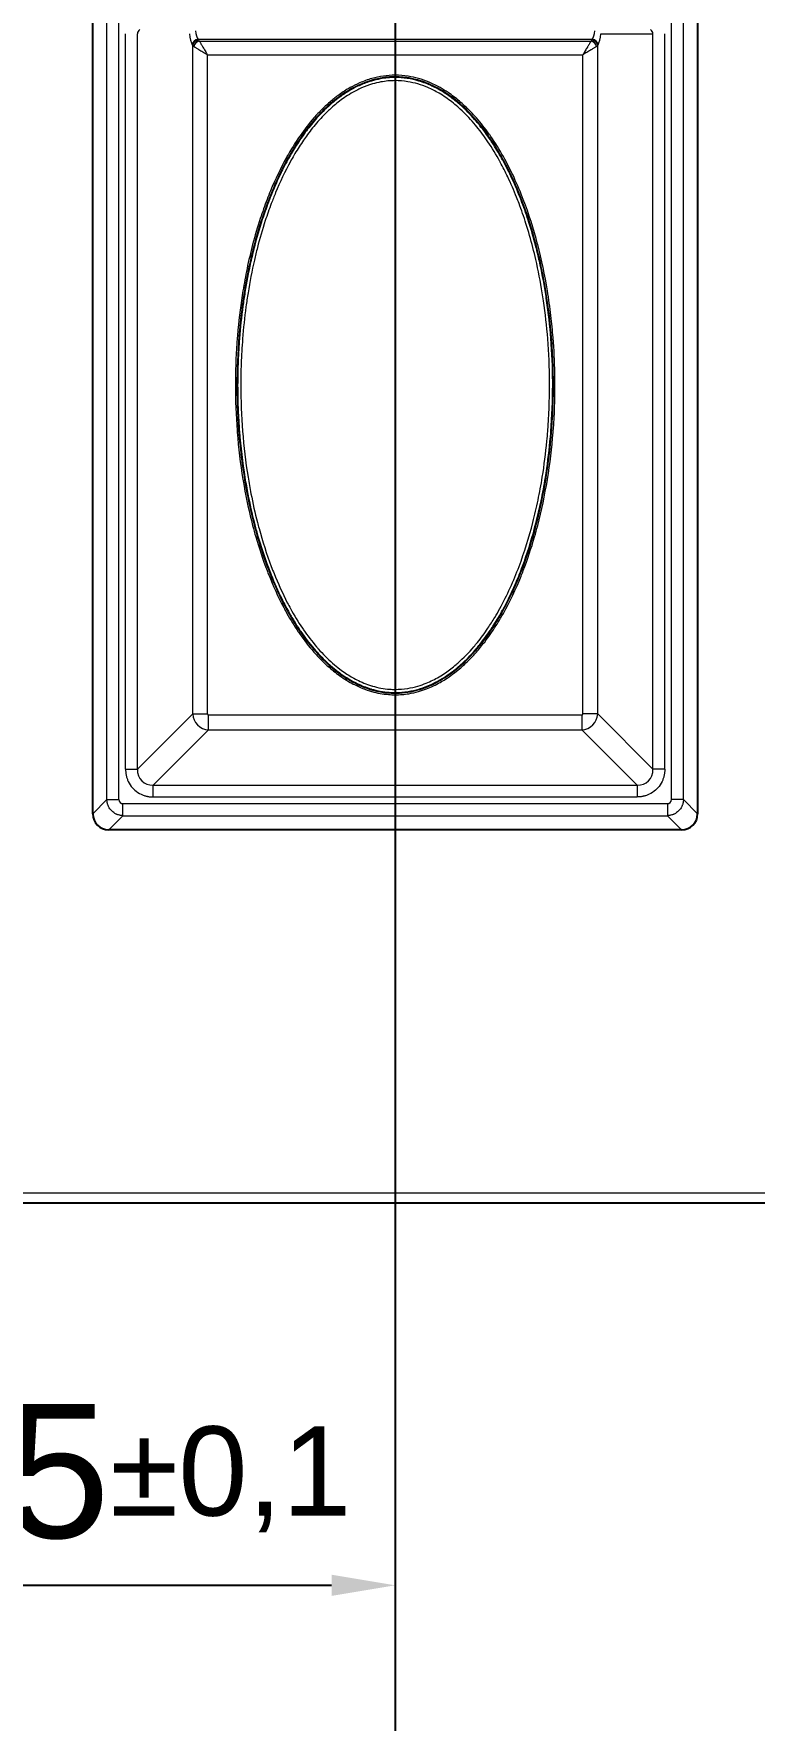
# Model space of a CAD drawing. Header units: millimetres. Extents: x 0 to 1486, y 0 to 1051.
# Drawn here: x 509.1 to 544.5, y 122.6 to 205.4 of the extents above; entities that cross this region are included whole.
import ezdxf

# ---------------------------------------------------------------- set-up
doc = ezdxf.new("R2010")
doc.units = ezdxf.units.MM
doc.header["$LTSCALE"] = 1.25
for name, color, linetype, lineweight, true_color in [('Bemaßungen(DIN)', 7, 'Continuous', 5, 0x262659), ('Sichtbare Kanten(DIN)', 7, 'Continuous', 25, 0x262659), ('Sichtbare tangentiale Kanten(DIN)', 7, 'Continuous', 15, 0x1a1a3e)]:
    doc.layers.add(name, color=color, linetype=linetype, lineweight=lineweight, true_color=true_color)
doc.styles.add('Aktuell-DINGroßer Text', font='arial.ttf')
doc.dimstyles.new('STANDARD-DIN', dxfattribs={"dimscale": 1.25, "dimtxt": 5.25, "dimasz": 2.5, "dimexe": 3.175, "dimexo": 0, "dimgap": 0.8, "dimtad": 1, "dimrnd": 1e-08, "dimtxsty": 'Aktuell-DINGroßer Text', "dimcen": 0.09, "dimdle": 10, "dimclrd": 256, "dimclre": 256, "dimclrt": 256, "dimazin": 2, "dimtfac": 0.666667, "dimtmove": 0, "dimatfit": 3, "dimfxl": 1, "dimtolj": 1, "dimlwd": 25, "dimlwe": 25, "dimarcsym": 0})

# ---------------------------------------------------------------- blocks, each defined once
blk = doc.blocks.new('*D99')
at = {"layer": 'Bemaßungen(DIN)', "color": 250, "linetype": 'Continuous', "lineweight": 25, "true_color": 0x3f3f3f, "transparency": 16777216}
for p, q in [((491.388, 220.033), (491.388, 125.281)), ((526.888, 220.033), (526.888, 125.281)), ((494.513, 129.25), (523.763, 129.25))]:
    blk.add_line(p, q, dxfattribs=at)
at = {"layer": 'Bemaßungen(DIN)', "color": 250, "linetype": 'Continuous', "true_color": 0x3f3f3f, "transparency": 16777216}
for points in [[(494.513, 129.77), (494.513, 128.729), (491.388, 129.25)], [(523.763, 129.77), (523.763, 128.729), (526.888, 129.25)]]:
    blk.add_solid(points, dxfattribs=at)
at = {"layer": 'Defpoints', "color": 0, "linetype": 'Continuous', "transparency": 16777216}
for p in [(491.388, 220.033), (526.888, 220.033), (526.888, 129.25)]:
    blk.add_point(p, dxfattribs=at)
at = {"layer": 'Bemaßungen(DIN)', "color": 179, "linetype": 'Continuous', "lineweight": 25, "true_color": 0x262659, "transparency": 16777216, "insert": (495.045, 138.137), "char_height": 6.5625, "attachment_point": 1, "style": 'Aktuell-DINGroßer Text'}
blk.add_mtext('\\A1;35,5{\\H4.375;±0,1}', dxfattribs=at)
blk = doc.blocks.new('_DotSmall')
at = {"color": 0, "linetype": 'ByBlock', "const_width": 0.5}
blk.add_lwpolyline([(-0.0625, 0, 1), (0.0625, 0, 1)], format="xyb", close=True, dxfattribs=at)
blk = doc.blocks.new('*D100')
at = {"layer": 'Bemaßungen(DIN)', "color": 250, "linetype": 'Continuous', "lineweight": 25, "true_color": 0x3f3f3f, "transparency": 16777216}
for p, q in [((560.388, 223.658), (560.388, 107.189)), ((526.888, 220.033), (526.888, 107.189)), ((530.013, 111.158), (560.388, 111.158))]:
    blk.add_line(p, q, dxfattribs=at)
at = {"layer": 'Bemaßungen(DIN)', "color": 250, "linetype": 'Continuous', "true_color": 0x3f3f3f, "transparency": 16777216}
blk.add_solid([(530.013, 111.679), (530.013, 110.637), (526.888, 111.158)], dxfattribs=at)
at = {"layer": 'Defpoints', "color": 0, "linetype": 'Continuous', "transparency": 16777216}
for p in [(560.388, 223.658), (526.888, 220.033), (560.388, 111.158)]:
    blk.add_point(p, dxfattribs=at)
at = {"layer": 'Bemaßungen(DIN)', "color": 250, "linetype": 'Continuous', "lineweight": 25, "true_color": 0x3f3f3f, "transparency": 16777216, "xscale": 3.125, "yscale": 3.125, "zscale": 3.125}
blk.add_blockref('_DotSmall', (560.388, 111.158), dxfattribs=at)
at = {"layer": 'Bemaßungen(DIN)', "color": 179, "linetype": 'Continuous', "lineweight": 25, "true_color": 0x262659, "transparency": 16777216, "insert": (529.532, 120.046), "char_height": 6.5625, "attachment_point": 1, "style": 'Aktuell-DINGroßer Text'}
blk.add_mtext('\\A1;33,5{\\H4.375;±0,1}', dxfattribs=at)

msp = doc.modelspace()

# ---------------------------------------------------------------- linework, layer by layer
at = {"layer": 'Sichtbare Kanten(DIN)'}
for p, q in [((512.038, 167.096), (512.038, 280.22)), ((541.738, 280.22), (541.738, 167.096)), ((540.95, 166.308), (512.826, 166.308)), ((209.138, 148.008), (1081.138, 148.008))]:
    msp.add_line(p, q, dxfattribs=at)
for centre, major_axis in [((512.851, 167.12), (-0.583, -0.583)), ((540.926, 167.12), (0.583, -0.583))]:
    msp.add_ellipse(centre, major_axis=major_axis, ratio=0.970288, start_param=5.512866, end_param=7.053504, dxfattribs=at)
at = {"layer": 'Sichtbare tangentiale Kanten(DIN)'}
for p, q in [((512.732, 167.79), (512.732, 279.527)), ((513.323, 167.79), (513.323, 279.527)), ((540.454, 167.79), (540.454, 279.527)), ((541.045, 167.79), (541.045, 279.527)), ((513.651, 169.279), (513.651, 205.361)), ((514.233, 169.279), (514.233, 205.361)), ((536.989, 205.361), (539.544, 205.361)), ((539.544, 169.279), (539.544, 205.361)), ((540.126, 169.279), (540.126, 205.361)), ((516.945, 204.778), (516.923, 204.82)), ((516.945, 171.991), (516.945, 204.778)), ((517.214, 205.09), (536.562, 205.09)), ((517.236, 205.047), (517.214, 205.09)), ((517.268, 205.004), (536.508, 205.004)), ((536.541, 205.047), (536.562, 205.09)), ((536.832, 204.778), (536.853, 204.82)), ((536.832, 171.991), (536.832, 204.778)), ((517.672, 171.991), (517.672, 204.33)), ((517.672, 204.33), (536.104, 204.33)), ((536.104, 171.991), (536.104, 204.33)), ((526.888, 203.325), (526.888, 203.249)), ((526.888, 203.249), (526.888, 203.213)), ((526.888, 203.213), (526.888, 203.059)), ((514.233, 169.279), (516.945, 171.991)), ((516.945, 171.991), (517.672, 171.991)), ((517.721, 171.215), (517.721, 171.942)), ((517.721, 171.942), (536.056, 171.942)), ((536.056, 171.942), (536.056, 171.215)), ((536.832, 171.991), (536.104, 171.991)), ((539.544, 169.279), (536.832, 171.991)), ((515.009, 168.503), (517.721, 171.215)), ((517.721, 171.215), (536.056, 171.215)), ((538.767, 168.503), (536.056, 171.215)), ((513.651, 169.279), (514.233, 169.279)), ((540.126, 169.279), (539.544, 169.279)), ((515.009, 168.503), (538.767, 168.503)), ((515.009, 167.921), (515.009, 168.503)), ((538.767, 168.503), (538.767, 167.921)), ((512.038, 167.096), (512.732, 167.79)), ((512.732, 167.79), (513.323, 167.79)), ((513.52, 167.002), (513.52, 167.593)), ((513.52, 167.593), (540.257, 167.593)), ((515.009, 167.921), (538.767, 167.921)), ((540.257, 167.593), (540.257, 167.002)), ((541.045, 167.79), (540.454, 167.79)), ((541.738, 167.096), (541.045, 167.79)), ((512.826, 166.308), (513.52, 167.002)), ((513.52, 167.002), (540.257, 167.002)), ((540.95, 166.308), (540.257, 167.002)), ((209.138, 148.508), (1081.138, 148.508))]:
    msp.add_line(p, q, dxfattribs=at)
for centre, major_axis, ratio, start_param, end_param in [((514.527, 205.361), (0.294, 0), 0.850826, 2.198862, 3.141444), ((517.054, 205.895), (-0.001, 1.197), 0.249407, 2.033422, 2.685728), ((517.346, 205.898), (0, 0.9), 0.332438, 2.027023, 2.68632), ((536.431, 205.898), (0, 0.9), 0.332438, 3.596865, 4.256163), ((536.723, 205.895), (0.001, 1.197), 0.249407, 3.597457, 4.249764), ((539.25, 205.361), (-0.294, 0), 0.850826, 3.141742, 4.084323), ((517.214, 204.82), (-0.267, -0.136), 0.876427, 4.292601, 5.756816), ((517.236, 204.778), (-0.267, -0.136), 0.876427, 4.292601, 5.756816), ((517.726, 204.831), (-0.803, 0), 0.281851, 0.234549, 0.438861), ((517.268, 204.734), (-0.212, -0.212), 0.822157, 4.024283, 5.400495), ((517.761, 205.099), (-0.539, 0), 0.439726, 0.219686, 0.413587), ((536.015, 205.099), (0.539, 0), 0.439726, 5.869599, 6.063499), ((536.508, 204.734), (0.212, -0.212), 0.822157, 0.88269, 2.258902), ((536.541, 204.778), (0.267, -0.136), 0.876427, 0.526369, 1.990584), ((536.562, 204.82), (0.267, -0.136), 0.876427, 0.526369, 1.990584), ((536.051, 204.831), (0.803, 0), 0.281851, 5.844325, 6.048636), ((517.724, 171.994), (0.566, -0.566), 0.950188, 3.956104, 5.468674), ((517.724, 171.994), (0.0375, 0.0375), 0.943242, 2.385308, 3.897877), ((536.053, 171.994), (-0.566, -0.566), 0.950188, 0.814511, 2.327081), ((536.053, 171.994), (-0.0375, 0.0375), 0.943242, 2.385308, 3.897877), ((515.093, 169.363), (0.65, 0.65), 0.870843, 2.385491, 3.897694), ((538.683, 169.363), (-0.65, 0.65), 0.870843, 2.385491, 3.897694), ((513.526, 167.796), (-0.146, -0.146), 0.970883, 5.512439, 7.053932), ((540.251, 167.796), (-0.146, 0.146), 0.970883, 2.370846, 3.912339)]:
    msp.add_ellipse(centre, major_axis=major_axis, ratio=ratio, start_param=start_param, end_param=end_param, dxfattribs=at)
for points, knots in [([(516.999, 204.734), (517.008, 204.729), (517.017, 204.723), (517.028, 204.717), (517.038, 204.711), (517.049, 204.705), (517.06, 204.698), (517.079, 204.687), (517.099, 204.675), (517.12, 204.662), (517.124, 204.66), (517.128, 204.657), (517.132, 204.654), (517.175, 204.629), (517.222, 204.601), (517.27, 204.572), (517.28, 204.566), (517.29, 204.56), (517.299, 204.554), (517.358, 204.519), (517.42, 204.482), (517.482, 204.444), (517.514, 204.425), (517.545, 204.407), (517.577, 204.387), (517.593, 204.378), (517.609, 204.368), (517.625, 204.359), (517.64, 204.349), (517.656, 204.34), (517.672, 204.33)], [0, 0, 0, 0, 0.0583903, 0.0583903, 0.0583903, 0.1166231, 0.1166231, 0.1166231, 0.213731, 0.213731, 0.213731, 0.233069, 0.233069, 0.233069, 0.4274621, 0.4274621, 0.4274621, 0.4661163, 0.4661163, 0.4661163, 0.6989275, 0.6989275, 0.6989275, 0.8156207, 0.8156207, 0.8156207, 0.8739806, 0.8739806, 0.8739806, 0.9322842, 0.9322842, 0.9322842, 0.9322842]), ([(517.268, 205.004), (517.274, 204.995), (517.279, 204.985), (517.285, 204.975), (517.292, 204.965), (517.298, 204.954), (517.305, 204.943), (517.316, 204.924), (517.328, 204.904), (517.341, 204.883), (517.343, 204.879), (517.346, 204.874), (517.348, 204.87), (517.374, 204.827), (517.402, 204.781), (517.431, 204.732), (517.437, 204.723), (517.443, 204.713), (517.449, 204.703), (517.484, 204.644), (517.521, 204.583), (517.558, 204.52), (517.577, 204.489), (517.596, 204.457), (517.615, 204.426), (517.625, 204.41), (517.634, 204.394), (517.644, 204.378), (517.653, 204.362), (517.663, 204.346), (517.672, 204.33)], [0, 0, 0, 0, 0.0583903, 0.0583903, 0.0583903, 0.1166231, 0.1166231, 0.1166231, 0.213731, 0.213731, 0.213731, 0.233069, 0.233069, 0.233069, 0.4274621, 0.4274621, 0.4274621, 0.4661163, 0.4661163, 0.4661163, 0.6989275, 0.6989275, 0.6989275, 0.8156207, 0.8156207, 0.8156207, 0.8739806, 0.8739806, 0.8739806, 0.9322842, 0.9322842, 0.9322842, 0.9322842]), ([(536.508, 205.004), (536.503, 204.995), (536.497, 204.985), (536.491, 204.975), (536.485, 204.965), (536.478, 204.954), (536.472, 204.943), (536.461, 204.924), (536.449, 204.904), (536.436, 204.883), (536.433, 204.879), (536.431, 204.874), (536.428, 204.87), (536.403, 204.827), (536.375, 204.781), (536.345, 204.732), (536.34, 204.723), (536.334, 204.713), (536.328, 204.703), (536.292, 204.644), (536.256, 204.583), (536.218, 204.52), (536.199, 204.489), (536.18, 204.457), (536.161, 204.426), (536.152, 204.41), (536.142, 204.394), (536.133, 204.378), (536.123, 204.362), (536.114, 204.346), (536.104, 204.33)], [0, 0, 0, 0, 0.0583903, 0.0583903, 0.0583903, 0.1166231, 0.1166231, 0.1166231, 0.2137311, 0.2137311, 0.2137311, 0.233069, 0.233069, 0.233069, 0.4274621, 0.4274621, 0.4274621, 0.4661163, 0.4661163, 0.4661163, 0.6989275, 0.6989275, 0.6989275, 0.8156207, 0.8156207, 0.8156207, 0.8739806, 0.8739806, 0.8739806, 0.9322842, 0.9322842, 0.9322842, 0.9322842]), ([(536.778, 204.734), (536.769, 204.729), (536.759, 204.723), (536.749, 204.717), (536.739, 204.711), (536.728, 204.705), (536.717, 204.698), (536.698, 204.687), (536.678, 204.675), (536.657, 204.662), (536.653, 204.66), (536.648, 204.657), (536.644, 204.654), (536.601, 204.629), (536.555, 204.601), (536.506, 204.572), (536.497, 204.566), (536.487, 204.56), (536.477, 204.554), (536.418, 204.519), (536.357, 204.482), (536.294, 204.444), (536.263, 204.425), (536.231, 204.407), (536.2, 204.387), (536.184, 204.378), (536.168, 204.368), (536.152, 204.359), (536.136, 204.349), (536.12, 204.34), (536.104, 204.33)], [0, 0, 0, 0, 0.0583903, 0.0583903, 0.0583903, 0.1166231, 0.1166231, 0.1166231, 0.2137311, 0.2137311, 0.2137311, 0.233069, 0.233069, 0.233069, 0.4274621, 0.4274621, 0.4274621, 0.4661163, 0.4661163, 0.4661163, 0.6989275, 0.6989275, 0.6989275, 0.8156207, 0.8156207, 0.8156207, 0.8739806, 0.8739806, 0.8739806, 0.9322842, 0.9322842, 0.9322842, 0.9322842]), ([(526.888, 203.325), (527.101, 203.325), (527.315, 203.308), (527.525, 203.275), (527.697, 203.248), (527.867, 203.211), (528.034, 203.164), (528.21, 203.114), (528.382, 203.054), (528.551, 202.984), (528.74, 202.905), (528.923, 202.815), (529.101, 202.715), (529.233, 202.64), (529.363, 202.56), (529.489, 202.475), (529.683, 202.343), (529.87, 202.2), (530.049, 202.049), (530.141, 201.971), (530.23, 201.891), (530.317, 201.81), (530.512, 201.627), (530.698, 201.435), (530.874, 201.234), (531.098, 200.98), (531.307, 200.714), (531.503, 200.438), (531.531, 200.398), (531.559, 200.358), (531.587, 200.318), (531.807, 200), (532.011, 199.671), (532.2, 199.334), (532.225, 199.29), (532.25, 199.246), (532.274, 199.202), (532.435, 198.907), (532.586, 198.606), (532.728, 198.301), (532.891, 197.948), (533.042, 197.59), (533.181, 197.227), (533.456, 196.512), (533.687, 195.78), (533.881, 195.04), (533.883, 195.034), (533.884, 195.028), (533.886, 195.022), (534.082, 194.273), (534.24, 193.515), (534.365, 192.751), (534.432, 192.346), (534.489, 191.939), (534.537, 191.531), (534.579, 191.171), (534.615, 190.809), (534.643, 190.447), (534.689, 189.868), (534.718, 189.287), (534.729, 188.706), (534.733, 188.513), (534.735, 188.321), (534.735, 188.129), (534.735, 187.408), (534.709, 186.688), (534.656, 185.97), (534.652, 185.917), (534.648, 185.863), (534.644, 185.81), (534.582, 185.039), (534.49, 184.27), (534.365, 183.506), (534.364, 183.498), (534.363, 183.49), (534.361, 183.483), (534.237, 182.727), (534.08, 181.976), (533.886, 181.236), (533.837, 181.049), (533.786, 180.863), (533.733, 180.678), (533.571, 180.12), (533.388, 179.568), (533.179, 179.026), (533.144, 178.933), (533.107, 178.84), (533.07, 178.747), (532.818, 178.122), (532.531, 177.511), (532.201, 176.923), (532.156, 176.845), (532.111, 176.767), (532.066, 176.689), (531.915, 176.434), (531.756, 176.183), (531.587, 175.939), (531.489, 175.798), (531.387, 175.658), (531.283, 175.522), (531.152, 175.351), (531.016, 175.185), (530.874, 175.023), (530.689, 174.813), (530.495, 174.611), (530.289, 174.421), (530.211, 174.349), (530.131, 174.278), (530.049, 174.209), (529.829, 174.023), (529.597, 173.85), (529.354, 173.695), (529.271, 173.642), (529.186, 173.591), (529.101, 173.543), (528.882, 173.419), (528.654, 173.311), (528.419, 173.221), (528.293, 173.173), (528.164, 173.13), (528.034, 173.093), (527.879, 173.049), (527.721, 173.014), (527.563, 172.988), (527.34, 172.951), (527.114, 172.932), (526.888, 172.932), (526.777, 172.932), (526.666, 172.937), (526.555, 172.946), (526.281, 172.968), (526.008, 173.018), (525.743, 173.093), (525.738, 173.094), (525.734, 173.096), (525.729, 173.097), (525.437, 173.18), (525.154, 173.294), (524.883, 173.431), (524.813, 173.467), (524.744, 173.504), (524.676, 173.543), (524.444, 173.674), (524.221, 173.822), (524.009, 173.983), (523.913, 174.056), (523.819, 174.131), (523.727, 174.209), (523.492, 174.408), (523.27, 174.623), (523.06, 174.848), (523.007, 174.906), (522.954, 174.964), (522.902, 175.023), (522.647, 175.314), (522.41, 175.621), (522.19, 175.939), (522.17, 175.968), (522.15, 175.997), (522.131, 176.026), (521.933, 176.317), (521.748, 176.617), (521.576, 176.923), (521.52, 177.022), (521.466, 177.121), (521.413, 177.221), (521.138, 177.739), (520.895, 178.273), (520.679, 178.818), (520.651, 178.887), (520.624, 178.956), (520.597, 179.026), (520.389, 179.568), (520.205, 180.12), (520.044, 180.678), (519.99, 180.863), (519.939, 181.049), (519.89, 181.236), (519.723, 181.875), (519.583, 182.521), (519.468, 183.172), (519.448, 183.283), (519.429, 183.395), (519.411, 183.506), (519.286, 184.27), (519.194, 185.039), (519.133, 185.81), (519.131, 185.838), (519.128, 185.867), (519.126, 185.895), (519.07, 186.638), (519.042, 187.383), (519.042, 188.129), (519.042, 188.2), (519.042, 188.27), (519.042, 188.341), (519.047, 189.044), (519.077, 189.747), (519.133, 190.447), (519.143, 190.578), (519.154, 190.708), (519.167, 190.838), (519.226, 191.478), (519.307, 192.117), (519.411, 192.751), (519.471, 193.114), (519.538, 193.477), (519.613, 193.837), (519.696, 194.234), (519.788, 194.629), (519.89, 195.022), (520.002, 195.448), (520.126, 195.872), (520.263, 196.291), (520.366, 196.607), (520.478, 196.921), (520.597, 197.231), (520.652, 197.373), (520.708, 197.514), (520.766, 197.654), (520.997, 198.214), (521.257, 198.761), (521.552, 199.29), (521.56, 199.305), (521.568, 199.319), (521.576, 199.334), (521.766, 199.671), (521.969, 200), (522.19, 200.318), (522.199, 200.332), (522.209, 200.346), (522.219, 200.36), (522.431, 200.663), (522.658, 200.956), (522.902, 201.234), (523.031, 201.38), (523.164, 201.522), (523.303, 201.659), (523.439, 201.794), (523.581, 201.924), (523.727, 202.049), (523.859, 202.161), (523.996, 202.268), (524.136, 202.369), (524.31, 202.494), (524.49, 202.61), (524.675, 202.715), (524.825, 202.799), (524.98, 202.877), (525.137, 202.946), (525.334, 203.032), (525.536, 203.105), (525.743, 203.164), (526.115, 203.269), (526.502, 203.325), (526.888, 203.325)], [0, 0, 0, 0, 0.639708, 0.639708, 0.639708, 1.160348, 1.160348, 1.160348, 1.708499, 1.708499, 1.708499, 2.321068, 2.321068, 2.321068, 2.777127, 2.777127, 2.777127, 3.481707, 3.481707, 3.481707, 3.840961, 3.840961, 3.840961, 4.642216, 4.642216, 4.642216, 5.656868, 5.656868, 5.656868, 5.802986, 5.802986, 5.802986, 6.963587, 6.963587, 6.963587, 7.114552, 7.114552, 7.114552, 8.124051, 8.124051, 8.124051, 9.289556, 9.289556, 9.289556, 11.587453, 11.587453, 11.587453, 11.605982, 11.605982, 11.605982, 13.927144, 13.927144, 13.927144, 15.159529, 15.159529, 15.159529, 16.248341, 16.248341, 16.248341, 17.992352, 17.992352, 17.992352, 18.569576, 18.569576, 18.569576, 20.730291, 20.730291, 20.730291, 20.890769, 20.890769, 20.890769, 23.211965, 23.211965, 23.211965, 23.235727, 23.235727, 23.235727, 25.53318, 25.53318, 25.53318, 26.112017, 26.112017, 26.112017, 27.854377, 27.854377, 27.854377, 28.153739, 28.153739, 28.153739, 30.175566, 30.175566, 30.175566, 30.445968, 30.445968, 30.445968, 31.33622, 31.33622, 31.33622, 31.85246, 31.85246, 31.85246, 32.496894, 32.496894, 32.496894, 33.336993, 33.336993, 33.336993, 33.657412, 33.657412, 33.657412, 34.522413, 34.522413, 34.522413, 34.818036, 34.818036, 34.818036, 35.57249, 35.57249, 35.57249, 35.978641, 35.978641, 35.978641, 36.46173, 36.46173, 36.46173, 37.139135, 37.139135, 37.139135, 37.472442, 37.472442, 37.472442, 38.299742, 38.299742, 38.299742, 38.313597, 38.313597, 38.313597, 39.224503, 39.224503, 39.224503, 39.460285, 39.460285, 39.460285, 40.259784, 40.259784, 40.259784, 40.620853, 40.620853, 40.620853, 41.545701, 41.545701, 41.545701, 41.781511, 41.781511, 41.781511, 42.942132, 42.942132, 42.942132, 43.047049, 43.047049, 43.047049, 44.102719, 44.102719, 44.102719, 44.442229, 44.442229, 44.442229, 46.200033, 46.200033, 46.200033, 46.423921, 46.423921, 46.423921, 48.166433, 48.166433, 48.166433, 48.745108, 48.745108, 48.745108, 50.727284, 50.727284, 50.727284, 51.066318, 51.066318, 51.066318, 53.387519, 53.387519, 53.387519, 53.473034, 53.473034, 53.473034, 55.708716, 55.708716, 55.708716, 55.921312, 55.921312, 55.921312, 58.029915, 58.029915, 58.029915, 58.421576, 58.421576, 58.421576, 60.351166, 60.351166, 60.351166, 61.455449, 61.455449, 61.455449, 62.672368, 62.672368, 62.672368, 63.995258, 63.995258, 63.995258, 64.993535, 64.993535, 64.993535, 65.448701, 65.448701, 65.448701, 67.264643, 67.264643, 67.264643, 67.314699, 67.314699, 67.314699, 68.475297, 68.475297, 68.475297, 68.525889, 68.525889, 68.525889, 69.636002, 69.636002, 69.636002, 70.220476, 70.220476, 70.220476, 70.796631, 70.796631, 70.796631, 71.316647, 71.316647, 71.316647, 71.957253, 71.957253, 71.957253, 72.473802, 72.473802, 72.473802, 73.117889, 73.117889, 73.117889, 74.278288, 74.278288, 74.278288, 74.278288]), ([(526.888, 203.249), (527.15, 203.249), (527.709, 203.193), (528.583, 202.923), (529.462, 202.439), (530.311, 201.748), (531.071, 200.92), (531.702, 200.037), (532.435, 198.801), (533.172, 197.157), (533.797, 195.172), (534.215, 193.286), (534.529, 191.196), (534.695, 188.752), (534.622, 185.897), (534.282, 183.2), (533.724, 180.794), (533.007, 178.683), (532.164, 176.92), (531.206, 175.491), (530.301, 174.488), (529.369, 173.754), (528.48, 173.295), (527.547, 173.027), (526.565, 172.973), (525.644, 173.173), (524.89, 173.496), (524.26, 173.875), (523.658, 174.351), (523.054, 174.946), (522.485, 175.635), (521.944, 176.429), (521.339, 177.483), (520.695, 178.899), (520.056, 180.789), (519.505, 183.145), (519.174, 185.714), (519.085, 188.367), (519.213, 190.938), (519.59, 193.59), (520.182, 195.915), (520.883, 197.801), (521.494, 199.068), (522.11, 200.087), (522.683, 200.882), (523.408, 201.694), (524.233, 202.387), (525.183, 202.92), (526.051, 203.193), (526.641, 203.249), (526.888, 203.249)], [0, 0, 0, 0, 0.801473, 1.708499, 2.777127, 3.840961, 5.018658, 6.172353, 7.114552, 9.351003, 11.587453, 13.373491, 15.159529, 17.94491, 20.730291, 23.740723, 26.112017, 28.153739, 30.445968, 31.987116, 33.336993, 34.522413, 35.57249, 36.368743, 37.472442, 38.554664, 39.224503, 39.965544, 40.78815, 41.545701, 42.532728, 43.487478, 44.442229, 46.200033, 48.166433, 50.445565, 53.473034, 55.947305, 58.421576, 61.208417, 63.995258, 65.629951, 67.264643, 68.228999, 69.222094, 70.220476, 71.519846, 72.473802, 73.523577, 74.278288, 74.278288, 74.278288, 74.278288]), ([(526.888, 203.213), (527.281, 203.213), (527.674, 203.152), (528.05, 203.042), (528.22, 202.992), (528.387, 202.931), (528.55, 202.862), (528.746, 202.778), (528.937, 202.681), (529.121, 202.574), (529.236, 202.506), (529.349, 202.434), (529.459, 202.359), (529.669, 202.215), (529.87, 202.057), (530.061, 201.89), (530.103, 201.853), (530.146, 201.815), (530.187, 201.777), (530.43, 201.554), (530.658, 201.316), (530.871, 201.066), (530.932, 200.995), (530.992, 200.923), (531.051, 200.85), (531.233, 200.623), (531.404, 200.389), (531.566, 200.149), (531.616, 200.075), (531.665, 200), (531.714, 199.925), (531.872, 199.678), (532.022, 199.425), (532.164, 199.168), (532.171, 199.155), (532.178, 199.142), (532.186, 199.128), (532.341, 198.844), (532.486, 198.554), (532.622, 198.261), (532.786, 197.909), (532.936, 197.552), (533.075, 197.19), (533.088, 197.156), (533.101, 197.121), (533.114, 197.086), (533.238, 196.759), (533.352, 196.429), (533.458, 196.096), (533.583, 195.703), (533.697, 195.306), (533.8, 194.907), (533.86, 194.673), (533.916, 194.438), (533.969, 194.202), (534.083, 193.695), (534.181, 193.185), (534.264, 192.672), (534.285, 192.54), (534.306, 192.408), (534.325, 192.275), (534.416, 191.655), (534.485, 191.032), (534.534, 190.407), (534.589, 189.702), (534.618, 188.994), (534.622, 188.287), (534.622, 188.234), (534.622, 188.181), (534.622, 188.129), (534.622, 187.368), (534.593, 186.608), (534.534, 185.85), (534.521, 185.685), (534.506, 185.519), (534.491, 185.353), (534.434, 184.762), (534.359, 184.172), (534.264, 183.585), (534.203, 183.205), (534.133, 182.825), (534.054, 182.448), (533.978, 182.08), (533.893, 181.714), (533.8, 181.35), (533.638, 180.722), (533.45, 180.099), (533.231, 179.488), (533.193, 179.382), (533.154, 179.276), (533.114, 179.171), (533.01, 178.895), (532.899, 178.621), (532.781, 178.349), (532.596, 177.925), (532.394, 177.507), (532.17, 177.101), (532.168, 177.097), (532.166, 177.093), (532.164, 177.089), (532.028, 176.842), (531.885, 176.6), (531.733, 176.362), (531.678, 176.277), (531.623, 176.192), (531.566, 176.109), (531.402, 175.866), (531.228, 175.629), (531.044, 175.399), (530.987, 175.329), (530.929, 175.26), (530.871, 175.191), (530.664, 174.949), (530.444, 174.718), (530.21, 174.501), (530.161, 174.456), (530.111, 174.411), (530.061, 174.367), (529.866, 174.197), (529.662, 174.038), (529.448, 173.892), (529.341, 173.819), (529.232, 173.75), (529.121, 173.684), (529.027, 173.63), (528.932, 173.578), (528.836, 173.529), (528.63, 173.425), (528.418, 173.335), (528.199, 173.262), (528.15, 173.245), (528.1, 173.23), (528.05, 173.215), (527.878, 173.164), (527.703, 173.124), (527.526, 173.096), (527.315, 173.062), (527.102, 173.045), (526.888, 173.045), (526.79, 173.045), (526.691, 173.048), (526.593, 173.056), (526.299, 173.078), (526.008, 173.132), (525.726, 173.215), (525.71, 173.22), (525.693, 173.225), (525.677, 173.23), (525.339, 173.334), (525.015, 173.479), (524.71, 173.653), (524.692, 173.663), (524.674, 173.674), (524.656, 173.684), (524.455, 173.802), (524.263, 173.932), (524.078, 174.072), (523.954, 174.166), (523.833, 174.265), (523.716, 174.367), (523.648, 174.426), (523.582, 174.487), (523.516, 174.548), (523.301, 174.751), (523.098, 174.966), (522.907, 175.19), (522.676, 175.46), (522.462, 175.742), (522.262, 176.033), (522.245, 176.058), (522.227, 176.083), (522.21, 176.109), (522.101, 176.27), (521.996, 176.435), (521.894, 176.602), (521.797, 176.762), (521.703, 176.925), (521.613, 177.089), (521.51, 177.275), (521.412, 177.463), (521.318, 177.653), (521.129, 178.036), (520.957, 178.426), (520.798, 178.821), (520.752, 178.937), (520.706, 179.054), (520.662, 179.171), (520.464, 179.696), (520.289, 180.229), (520.135, 180.768), (520.08, 180.961), (520.027, 181.155), (519.977, 181.35), (519.856, 181.819), (519.75, 182.292), (519.658, 182.767), (519.605, 183.039), (519.556, 183.312), (519.512, 183.585), (519.391, 184.336), (519.302, 185.092), (519.242, 185.85), (519.222, 186.106), (519.206, 186.363), (519.193, 186.619), (519.167, 187.122), (519.154, 187.625), (519.154, 188.129), (519.154, 188.522), (519.162, 188.916), (519.178, 189.31), (519.192, 189.676), (519.214, 190.042), (519.243, 190.407), (519.284, 190.937), (519.34, 191.465), (519.411, 191.991), (519.442, 192.219), (519.476, 192.446), (519.512, 192.672), (519.592, 193.163), (519.685, 193.651), (519.792, 194.136), (519.85, 194.394), (519.911, 194.651), (519.977, 194.907), (520.092, 195.355), (520.221, 195.8), (520.365, 196.24), (520.457, 196.524), (520.556, 196.806), (520.662, 197.086), (520.693, 197.169), (520.725, 197.251), (520.758, 197.334), (520.9, 197.694), (521.053, 198.051), (521.22, 198.402), (521.344, 198.661), (521.474, 198.917), (521.613, 199.168), (521.669, 199.27), (521.726, 199.371), (521.785, 199.472), (521.914, 199.692), (522.049, 199.909), (522.192, 200.122), (522.198, 200.131), (522.204, 200.14), (522.21, 200.149), (522.347, 200.352), (522.491, 200.551), (522.643, 200.745), (522.728, 200.854), (522.815, 200.961), (522.905, 201.067), (523.094, 201.287), (523.293, 201.498), (523.504, 201.698), (523.574, 201.763), (523.644, 201.828), (523.716, 201.89), (523.899, 202.051), (524.091, 202.202), (524.292, 202.341), (524.41, 202.423), (524.531, 202.501), (524.655, 202.574), (524.825, 202.673), (525, 202.763), (525.18, 202.842), (525.357, 202.92), (525.54, 202.987), (525.726, 203.042), (525.867, 203.083), (526.01, 203.118), (526.154, 203.144), (526.396, 203.189), (526.642, 203.213), (526.888, 203.213)], [0, 0, 0, 0, 1.13436, 1.13436, 1.13436, 1.648132, 1.648132, 1.648132, 2.268893, 2.268893, 2.268893, 2.658644, 2.658644, 2.658644, 3.403508, 3.403508, 3.403508, 3.570243, 3.570243, 3.570243, 4.538009, 4.538009, 4.538009, 4.814995, 4.814995, 4.814995, 5.672522, 5.672522, 5.672522, 5.936787, 5.936787, 5.936787, 6.807049, 6.807049, 6.807049, 6.85221, 6.85221, 6.85221, 7.813767, 7.813767, 7.813767, 8.965202, 8.965202, 8.965202, 9.076064, 9.076064, 9.076064, 10.116636, 10.116636, 10.116636, 11.345066, 11.345066, 11.345066, 12.065149, 12.065149, 12.065149, 13.614093, 13.614093, 13.614093, 14.013663, 14.013663, 14.013663, 15.88308, 15.88308, 15.88308, 17.995019, 17.995019, 17.995019, 18.152131, 18.152131, 18.152131, 20.421151, 20.421151, 20.421151, 20.917399, 20.917399, 20.917399, 22.690238, 22.690238, 22.690238, 23.83978, 23.83978, 23.83978, 24.959232, 24.959232, 24.959232, 26.893631, 26.893631, 26.893631, 27.228211, 27.228211, 27.228211, 28.107348, 28.107348, 28.107348, 29.483886, 29.483886, 29.483886, 29.497213, 29.497213, 29.497213, 30.332062, 30.332062, 30.332062, 30.631736, 30.631736, 30.631736, 31.500075, 31.500075, 31.500075, 31.766262, 31.766262, 31.766262, 32.704434, 32.704434, 32.704434, 32.900755, 32.900755, 32.900755, 33.658217, 33.658217, 33.658217, 34.035302, 34.035302, 34.035302, 34.350766, 34.350766, 34.350766, 35.019428, 35.019428, 35.019428, 35.169775, 35.169775, 35.169775, 35.688089, 35.688089, 35.688089, 36.304253, 36.304253, 36.304253, 36.588432, 36.588432, 36.588432, 37.438768, 37.438768, 37.438768, 37.488776, 37.488776, 37.488776, 38.512582, 38.512582, 38.512582, 38.573276, 38.573276, 38.573276, 39.250927, 39.250927, 39.250927, 39.707763, 39.707763, 39.707763, 39.971507, 39.971507, 39.971507, 40.840853, 40.840853, 40.840853, 41.886498, 41.886498, 41.886498, 41.976802, 41.976802, 41.976802, 42.555048, 42.555048, 42.555048, 43.111289, 43.111289, 43.111289, 43.74126, 43.74126, 43.74126, 45.007841, 45.007841, 45.007841, 45.380295, 45.380295, 45.380295, 47.050279, 47.050279, 47.050279, 47.649332, 47.649332, 47.649332, 49.092716, 49.092716, 49.092716, 49.918292, 49.918292, 49.918292, 52.18734, 52.18734, 52.18734, 52.954306, 52.954306, 52.954306, 54.456398, 54.456398, 54.456398, 55.632024, 55.632024, 55.632024, 56.72542, 56.72542, 56.72542, 58.309742, 58.309742, 58.309742, 58.994445, 58.994445, 58.994445, 60.475949, 60.475949, 60.475949, 61.263459, 61.263459, 61.263459, 62.642156, 62.642156, 62.642156, 63.532468, 63.532468, 63.532468, 63.795658, 63.795658, 63.795658, 64.94916, 64.94916, 64.94916, 65.801482, 65.801482, 65.801482, 66.146102, 66.146102, 66.146102, 66.904062, 66.904062, 66.904062, 66.935983, 66.935983, 66.935983, 67.662022, 67.662022, 67.662022, 68.070543, 68.070543, 68.070543, 68.924954, 68.924954, 68.924954, 69.205049, 69.205049, 69.205049, 69.919449, 69.919449, 69.919449, 70.33964, 70.33964, 70.33964, 70.911285, 70.911285, 70.911285, 71.474241, 71.474241, 71.474241, 71.898749, 71.898749, 71.898749, 72.608523, 72.608523, 72.608523, 72.608523]), ([(526.888, 203.059), (527.095, 203.059), (527.302, 203.042), (527.506, 203.009), (527.675, 202.982), (527.843, 202.944), (528.007, 202.895), (528.171, 202.847), (528.332, 202.788), (528.49, 202.721), (528.68, 202.64), (528.865, 202.546), (529.044, 202.441), (529.156, 202.376), (529.265, 202.306), (529.372, 202.233), (529.577, 202.092), (529.773, 201.938), (529.96, 201.775), (530.002, 201.738), (530.043, 201.701), (530.084, 201.664), (530.318, 201.449), (530.538, 201.219), (530.745, 200.978), (530.748, 200.975), (530.751, 200.971), (530.755, 200.967), (530.949, 200.74), (531.132, 200.502), (531.305, 200.258), (531.35, 200.193), (531.395, 200.129), (531.439, 200.063), (531.651, 199.75), (531.847, 199.426), (532.03, 199.095), (532.037, 199.081), (532.044, 199.068), (532.051, 199.055), (532.18, 198.82), (532.301, 198.581), (532.416, 198.339), (532.573, 198.01), (532.718, 197.676), (532.853, 197.337), (532.893, 197.236), (532.932, 197.134), (532.971, 197.032), (533.094, 196.708), (533.207, 196.38), (533.312, 196.049), (533.437, 195.659), (533.549, 195.265), (533.651, 194.869), (533.701, 194.676), (533.748, 194.483), (533.792, 194.29), (533.918, 193.746), (534.024, 193.198), (534.113, 192.648), (534.134, 192.516), (534.154, 192.385), (534.174, 192.253), (534.264, 191.636), (534.333, 191.017), (534.381, 190.396), (534.436, 189.694), (534.465, 188.99), (534.469, 188.286), (534.469, 188.233), (534.469, 188.181), (534.469, 188.129), (534.469, 187.372), (534.44, 186.616), (534.381, 185.862), (534.369, 185.702), (534.355, 185.542), (534.34, 185.382), (534.283, 184.789), (534.208, 184.198), (534.113, 183.609), (534.052, 183.231), (533.982, 182.854), (533.904, 182.479), (533.828, 182.114), (533.744, 181.75), (533.651, 181.389), (533.463, 180.656), (533.238, 179.933), (532.971, 179.225), (532.704, 178.517), (532.394, 177.825), (532.03, 177.163), (531.948, 177.015), (531.864, 176.868), (531.777, 176.723), (531.669, 176.544), (531.557, 176.368), (531.439, 176.194), (531.277, 175.955), (531.106, 175.721), (530.924, 175.496), (530.869, 175.426), (530.812, 175.358), (530.754, 175.291), (530.508, 175.003), (530.244, 174.731), (529.96, 174.482), (529.934, 174.46), (529.908, 174.438), (529.883, 174.416), (529.716, 174.275), (529.542, 174.141), (529.362, 174.018), (529.258, 173.947), (529.152, 173.88), (529.043, 173.816), (528.841, 173.698), (528.631, 173.593), (528.415, 173.505), (528.281, 173.451), (528.145, 173.403), (528.007, 173.362), (527.841, 173.313), (527.672, 173.274), (527.502, 173.247), (527.299, 173.214), (527.094, 173.198), (526.888, 173.198), (526.798, 173.198), (526.709, 173.201), (526.619, 173.207), (526.332, 173.227), (526.046, 173.28), (525.77, 173.362), (525.754, 173.367), (525.738, 173.371), (525.722, 173.376), (525.474, 173.453), (525.233, 173.552), (525.002, 173.669), (524.911, 173.716), (524.821, 173.765), (524.733, 173.816), (524.538, 173.931), (524.351, 174.057), (524.171, 174.194), (524.049, 174.286), (523.931, 174.382), (523.817, 174.482), (523.567, 174.701), (523.333, 174.937), (523.114, 175.185), (523.083, 175.22), (523.052, 175.255), (523.022, 175.291), (522.796, 175.555), (522.585, 175.833), (522.388, 176.12), (522.371, 176.145), (522.354, 176.169), (522.337, 176.194), (522.125, 176.508), (521.929, 176.831), (521.747, 177.163), (521.694, 177.258), (521.643, 177.354), (521.592, 177.451), (521.351, 177.915), (521.135, 178.392), (520.94, 178.878), (520.894, 178.993), (520.849, 179.109), (520.805, 179.225), (520.574, 179.838), (520.375, 180.462), (520.203, 181.094), (520.177, 181.192), (520.151, 181.29), (520.125, 181.389), (520.005, 181.855), (519.9, 182.324), (519.808, 182.797), (519.755, 183.067), (519.707, 183.338), (519.663, 183.609), (519.543, 184.356), (519.454, 185.108), (519.395, 185.862), (519.336, 186.616), (519.307, 187.372), (519.307, 188.129), (519.307, 188.476), (519.313, 188.824), (519.326, 189.172), (519.34, 189.58), (519.363, 189.988), (519.395, 190.395), (519.436, 190.922), (519.492, 191.447), (519.563, 191.971), (519.594, 192.197), (519.627, 192.423), (519.664, 192.648), (519.751, 193.189), (519.855, 193.727), (519.977, 194.261), (520.024, 194.464), (520.073, 194.667), (520.125, 194.869), (520.24, 195.314), (520.368, 195.755), (520.51, 196.192), (520.602, 196.474), (520.701, 196.754), (520.805, 197.032), (520.873, 197.211), (520.943, 197.388), (521.016, 197.565), (521.232, 198.087), (521.475, 198.599), (521.747, 199.095), (521.802, 199.195), (521.859, 199.295), (521.917, 199.394), (522.05, 199.622), (522.19, 199.845), (522.337, 200.063), (522.401, 200.157), (522.466, 200.251), (522.532, 200.343), (522.687, 200.558), (522.85, 200.766), (523.022, 200.967), (523.207, 201.183), (523.403, 201.391), (523.61, 201.587), (523.677, 201.651), (523.746, 201.714), (523.817, 201.775), (523.996, 201.932), (524.183, 202.08), (524.379, 202.215), (524.494, 202.295), (524.612, 202.371), (524.733, 202.441), (524.897, 202.538), (525.067, 202.625), (525.241, 202.702), (525.413, 202.777), (525.59, 202.842), (525.77, 202.895), (525.905, 202.935), (526.043, 202.968), (526.182, 202.994), (526.415, 203.037), (526.652, 203.059), (526.888, 203.059)], [0, 0, 0, 0, 0.620901, 0.620901, 0.620901, 1.134291, 1.134291, 1.134291, 1.648132, 1.648132, 1.648132, 2.268896, 2.268896, 2.268896, 2.658644, 2.658644, 2.658644, 3.403509, 3.403509, 3.403509, 3.570243, 3.570243, 3.570243, 4.522872, 4.522872, 4.522872, 4.538033, 4.538033, 4.538033, 5.435647, 5.435647, 5.435647, 5.672526, 5.672526, 5.672526, 6.807049, 6.807049, 6.807049, 6.85221, 6.85221, 6.85221, 7.65563, 7.65563, 7.65563, 8.748582, 8.748582, 8.748582, 9.07605, 9.07605, 9.07605, 10.116636, 10.116636, 10.116636, 11.345061, 11.345061, 11.345061, 11.940907, 11.940907, 11.940907, 13.614094, 13.614094, 13.614094, 14.013663, 14.013663, 14.013663, 15.883041, 15.883041, 15.883041, 17.995019, 17.995019, 17.995019, 18.152131, 18.152131, 18.152131, 20.421151, 20.421151, 20.421151, 20.902488, 20.902488, 20.902488, 22.690208, 22.690208, 22.690208, 23.83978, 23.83978, 23.83978, 24.959232, 24.959232, 24.959232, 27.228332, 27.228332, 27.228332, 29.497264, 29.497264, 29.497264, 30.004132, 30.004132, 30.004132, 30.631822, 30.631822, 30.631822, 31.500075, 31.500075, 31.500075, 31.766262, 31.766262, 31.766262, 32.900744, 32.900744, 32.900744, 33.002604, 33.002604, 33.002604, 33.658217, 33.658217, 33.658217, 34.035386, 34.035386, 34.035386, 34.737409, 34.737409, 34.737409, 35.169886, 35.169886, 35.169886, 35.688089, 35.688089, 35.688089, 36.304254, 36.304254, 36.304254, 36.573387, 36.573387, 36.573387, 37.438768, 37.438768, 37.438768, 37.488776, 37.488776, 37.488776, 38.267108, 38.267108, 38.267108, 38.573188, 38.573188, 38.573188, 39.250927, 39.250927, 39.250927, 39.707618, 39.707618, 39.707618, 40.702482, 40.702482, 40.702482, 40.842288, 40.842288, 40.842288, 41.886498, 41.886498, 41.886498, 41.976801, 41.976801, 41.976801, 43.111293, 43.111293, 43.111293, 43.438274, 43.438274, 43.438274, 45.007841, 45.007841, 45.007841, 45.380294, 45.380294, 45.380294, 47.344178, 47.344178, 47.344178, 47.649338, 47.649338, 47.649338, 49.092716, 49.092716, 49.092716, 49.918319, 49.918319, 49.918319, 52.187343, 52.187343, 52.187343, 54.456392, 54.456392, 54.456392, 55.49965, 55.49965, 55.49965, 56.725435, 56.725435, 56.725435, 58.309742, 58.309742, 58.309742, 58.994439, 58.994439, 58.994439, 60.637765, 60.637765, 60.637765, 61.26347, 61.26347, 61.26347, 62.642156, 62.642156, 62.642156, 63.532496, 63.532496, 63.532496, 64.10511, 64.10511, 64.10511, 65.801507, 65.801507, 65.801507, 66.146102, 66.146102, 66.146102, 66.936006, 66.936006, 66.936006, 67.277478, 67.277478, 67.277478, 68.070691, 68.070691, 68.070691, 68.924954, 68.924954, 68.924954, 69.205049, 69.205049, 69.205049, 69.919449, 69.919449, 69.919449, 70.339628, 70.339628, 70.339628, 70.911285, 70.911285, 70.911285, 71.474194, 71.474194, 71.474194, 71.898749, 71.898749, 71.898749, 72.608523, 72.608523, 72.608523, 72.608523]), ([(513.651, 169.279), (513.651, 169.253), (513.651, 169.227), (513.653, 169.201), (513.654, 169.182), (513.655, 169.163), (513.657, 169.143), (513.658, 169.137), (513.658, 169.131), (513.659, 169.124), (513.662, 169.099), (513.665, 169.073), (513.669, 169.048), (513.672, 169.035), (513.674, 169.022), (513.676, 169.01), (513.679, 168.997), (513.681, 168.985), (513.684, 168.972), (513.69, 168.947), (513.696, 168.922), (513.703, 168.898), (513.71, 168.873), (513.717, 168.849), (513.726, 168.825), (513.734, 168.801), (513.743, 168.777), (513.752, 168.753), (513.762, 168.73), (513.772, 168.706), (513.783, 168.684), (513.838, 168.569), (513.908, 168.463), (513.992, 168.369), (514.009, 168.35), (514.026, 168.331), (514.044, 168.314), (514.062, 168.296), (514.08, 168.279), (514.099, 168.262), (514.193, 168.178), (514.299, 168.108), (514.414, 168.053), (514.437, 168.042), (514.46, 168.032), (514.483, 168.022), (514.507, 168.013), (514.531, 168.004), (514.555, 167.996), (514.579, 167.987), (514.603, 167.98), (514.628, 167.973), (514.652, 167.966), (514.677, 167.96), (514.702, 167.954), (514.715, 167.951), (514.727, 167.949), (514.74, 167.946), (514.752, 167.944), (514.765, 167.941), (514.778, 167.939), (514.803, 167.935), (514.829, 167.932), (514.854, 167.929), (514.861, 167.928), (514.867, 167.928), (514.873, 167.927), (514.893, 167.925), (514.912, 167.924), (514.931, 167.923), (514.957, 167.921), (514.983, 167.921), (515.009, 167.921)], [-5.513202, -5.513202, -5.513202, -5.513202, -5.436809, -5.436809, -5.436809, -5.379514, -5.379514, -5.379514, -5.360415, -5.360415, -5.360415, -5.284022, -5.284022, -5.284022, -5.245825, -5.245825, -5.245825, -5.207629, -5.207629, -5.207629, -5.131235, -5.131235, -5.131235, -5.054842, -5.054842, -5.054842, -4.978448, -4.978448, -4.978448, -4.902055, -4.902055, -4.902055, -4.520088, -4.520088, -4.520088, -4.443694, -4.443694, -4.443694, -4.367301, -4.367301, -4.367301, -3.985334, -3.985334, -3.985334, -3.90894, -3.90894, -3.90894, -3.832547, -3.832547, -3.832547, -3.756153, -3.756153, -3.756153, -3.67976, -3.67976, -3.67976, -3.641563, -3.641563, -3.641563, -3.603367, -3.603367, -3.603367, -3.526973, -3.526973, -3.526973, -3.507875, -3.507875, -3.507875, -3.45058, -3.45058, -3.45058, -3.374186, -3.374186, -3.374186, -3.374186]), ([(540.126, 169.279), (540.126, 169.253), (540.125, 169.227), (540.124, 169.201), (540.123, 169.182), (540.121, 169.163), (540.119, 169.143), (540.119, 169.137), (540.118, 169.131), (540.117, 169.124), (540.115, 169.099), (540.111, 169.073), (540.107, 169.048), (540.105, 169.035), (540.103, 169.022), (540.1, 169.01), (540.098, 168.997), (540.095, 168.985), (540.092, 168.972), (540.087, 168.947), (540.081, 168.922), (540.074, 168.898), (540.067, 168.873), (540.059, 168.849), (540.051, 168.825), (540.042, 168.801), (540.034, 168.777), (540.024, 168.753), (540.014, 168.73), (540.004, 168.706), (539.993, 168.684), (539.939, 168.569), (539.868, 168.463), (539.785, 168.369), (539.768, 168.35), (539.751, 168.331), (539.733, 168.314), (539.715, 168.296), (539.697, 168.279), (539.678, 168.262), (539.584, 168.178), (539.477, 168.108), (539.363, 168.053), (539.34, 168.042), (539.317, 168.032), (539.293, 168.022), (539.27, 168.013), (539.246, 168.004), (539.222, 167.996), (539.198, 167.987), (539.173, 167.98), (539.149, 167.973), (539.124, 167.966), (539.099, 167.96), (539.074, 167.954), (539.062, 167.951), (539.049, 167.949), (539.037, 167.946), (539.024, 167.944), (539.011, 167.941), (538.999, 167.939), (538.973, 167.935), (538.948, 167.932), (538.922, 167.929), (538.916, 167.928), (538.909, 167.928), (538.903, 167.927), (538.884, 167.925), (538.864, 167.924), (538.845, 167.923), (538.819, 167.921), (538.793, 167.921), (538.767, 167.921)], [-5.513202, -5.513202, -5.513202, -5.513202, -5.436809, -5.436809, -5.436809, -5.379514, -5.379514, -5.379514, -5.360415, -5.360415, -5.360415, -5.284022, -5.284022, -5.284022, -5.245825, -5.245825, -5.245825, -5.207629, -5.207629, -5.207629, -5.131235, -5.131235, -5.131235, -5.054842, -5.054842, -5.054842, -4.978448, -4.978448, -4.978448, -4.902055, -4.902055, -4.902055, -4.520088, -4.520088, -4.520088, -4.443694, -4.443694, -4.443694, -4.367301, -4.367301, -4.367301, -3.985334, -3.985334, -3.985334, -3.90894, -3.90894, -3.90894, -3.832547, -3.832547, -3.832547, -3.756153, -3.756153, -3.756153, -3.67976, -3.67976, -3.67976, -3.641563, -3.641563, -3.641563, -3.603367, -3.603367, -3.603367, -3.526973, -3.526973, -3.526973, -3.507875, -3.507875, -3.507875, -3.45058, -3.45058, -3.45058, -3.374186, -3.374186, -3.374186, -3.374186]), ([(513.52, 167.002), (513.491, 167.002), (513.462, 167.005), (513.433, 167.009), (513.411, 167.011), (513.389, 167.015), (513.368, 167.02), (513.361, 167.021), (513.354, 167.023), (513.347, 167.025), (513.318, 167.032), (513.29, 167.04), (513.263, 167.05), (513.249, 167.056), (513.235, 167.061), (513.222, 167.067), (513.208, 167.072), (513.195, 167.079), (513.182, 167.085), (513.103, 167.124), (513.031, 167.176), (512.968, 167.238), (512.906, 167.301), (512.854, 167.373), (512.815, 167.452), (512.809, 167.465), (512.803, 167.478), (512.797, 167.492), (512.791, 167.505), (512.786, 167.519), (512.781, 167.533), (512.771, 167.56), (512.762, 167.588), (512.755, 167.616), (512.753, 167.624), (512.752, 167.631), (512.75, 167.638), (512.745, 167.659), (512.742, 167.681), (512.739, 167.703), (512.735, 167.731), (512.733, 167.761), (512.732, 167.79)], [-3.12982, -3.12982, -3.12982, -3.12982, -3.041776, -3.041776, -3.041776, -2.975742, -2.975742, -2.975742, -2.953731, -2.953731, -2.953731, -2.865686, -2.865686, -2.865686, -2.821663, -2.821663, -2.821663, -2.777642, -2.777642, -2.777642, -2.513508, -2.513508, -2.513508, -2.249374, -2.249374, -2.249374, -2.205353, -2.205353, -2.205353, -2.161329, -2.161329, -2.161329, -2.073285, -2.073285, -2.073285, -2.051273, -2.051273, -2.051273, -1.98524, -1.98524, -1.98524, -1.897195, -1.897195, -1.897195, -1.897195]), ([(541.045, 167.79), (541.044, 167.761), (541.042, 167.731), (541.038, 167.703), (541.035, 167.681), (541.031, 167.659), (541.026, 167.638), (541.025, 167.631), (541.023, 167.624), (541.021, 167.616), (541.014, 167.588), (541.006, 167.56), (540.996, 167.533), (540.991, 167.519), (540.985, 167.505), (540.98, 167.492), (540.974, 167.478), (540.968, 167.465), (540.961, 167.452), (540.922, 167.373), (540.87, 167.301), (540.808, 167.238), (540.746, 167.176), (540.673, 167.124), (540.594, 167.085), (540.581, 167.079), (540.568, 167.072), (540.555, 167.067), (540.541, 167.061), (540.528, 167.056), (540.514, 167.05), (540.486, 167.04), (540.458, 167.032), (540.43, 167.025), (540.423, 167.023), (540.416, 167.021), (540.409, 167.02), (540.387, 167.015), (540.366, 167.011), (540.344, 167.009), (540.315, 167.005), (540.286, 167.002), (540.257, 167.002)], [-3.12982, -3.12982, -3.12982, -3.12982, -3.041776, -3.041776, -3.041776, -2.975742, -2.975742, -2.975742, -2.953731, -2.953731, -2.953731, -2.865686, -2.865686, -2.865686, -2.821663, -2.821663, -2.821663, -2.777642, -2.777642, -2.777642, -2.513508, -2.513508, -2.513508, -2.249374, -2.249374, -2.249374, -2.205353, -2.205353, -2.205353, -2.161329, -2.161329, -2.161329, -2.073285, -2.073285, -2.073285, -2.051273, -2.051273, -2.051273, -1.98524, -1.98524, -1.98524, -1.897195, -1.897195, -1.897195, -1.897195])]:
    msp.add_open_spline(points, degree=3, knots=knots, dxfattribs=at)

# ---------------------------------------------------------------- dimensions: what is measured, and where the dimension line sits
at = {"layer": 'Bemaßungen(DIN)', "color": 250, "linetype": 'Continuous', "lineweight": 25, "true_color": 0x3f3f3f}
for base, p1, p2, override, picture, middle in [((560.388, 111.158), (526.888, 220.033), (560.388, 223.658), {"dimgap": 0.8, "dimdec": 2, "dimblk2": 'DotSmall', "dimsah": 1, "dimdle": 0, "dimtol": 1, "dimlim": 0, "dimtp": 0.1, "dimtm": 0.1, "dimtdec": 2, "dimtofl": 0, "dimatfit": 1}, '*D100', (543.626, 111.158)), ((526.888, 129.25), (491.388, 220.033), (526.888, 220.033), {"dimgap": 0.8, "dimdec": 2, "dimtol": 1, "dimlim": 0, "dimtp": 0.1, "dimtm": 0.1, "dimtdec": 2, "dimtofl": 0, "dimatfit": 1}, '*D99', (509.138, 129.25))]:
    dim = msp.add_linear_dim(base=base, p1=p1, p2=p2, angle=180, dimstyle='STANDARD-DIN', override=override, dxfattribs=at)
    dim.commit()
    dim.dimension.update_dxf_attribs({"geometry": picture, "text_midpoint": middle, "dimtype": 160})

doc.saveas('drawing.dxf')
